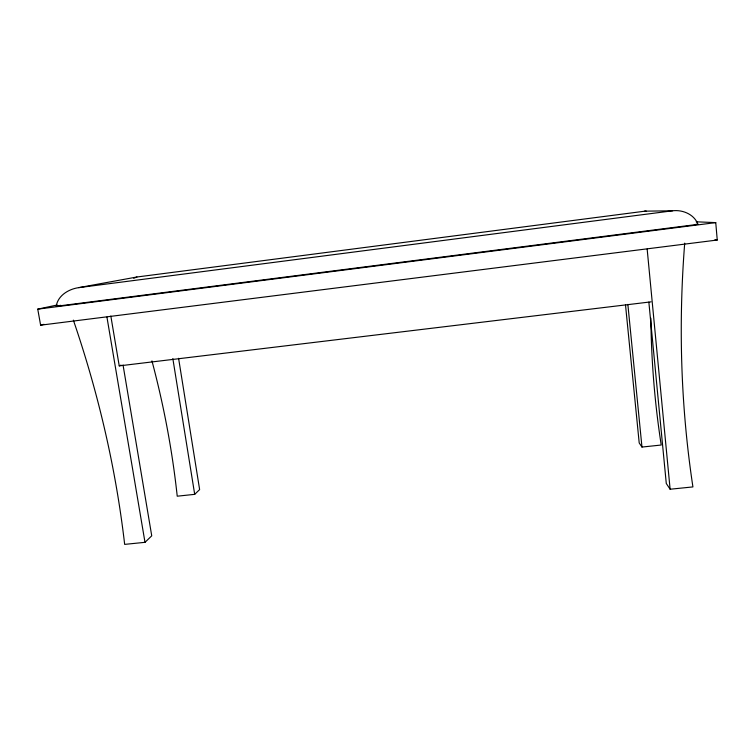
<?xml version="1.0" encoding="UTF-8"?>
<svg xmlns="http://www.w3.org/2000/svg" width="755" height="755" viewBox="0 0 755 755"><rect width="100%" height="100%" fill="white"/><g stroke="black" fill="none" stroke-linecap="round" stroke-linejoin="round"><path stroke-width="1.13" d="M73.358 320.129A989.918 793.373 52.6 0 1 124.66 544.383L144.998 542.326L151.736 535.823L123.046 364.976M151.944 360.881A849.885 703.811 53 0 1 177.227 496.195L194.696 494.346L199.631 489.589L178.586 358.295M133.71 278.265L136.929 277L646.11 211.022M110.834 316.034L119.233 365.882L121.093 365.109M57.191 304.992L37.75 309.144L40.61 325.178L44.007 324.329M57.361 306.049L60.778 305.313M136.929 277L78.746 287.636C68.743 289.042 57.795 295.526 56.219 306.294L697.969 224.348C694.279 214.345 682.662 209.541 672.582 210.796L644.44 211.164M78.746 287.636L672.582 210.796M37.75 309.144L715.749 222.612L717.25 240.024L40.61 325.178M119.233 365.882L651.046 301.849M625.517 305.011L639.202 442.921L641.967 447.064L661.229 445.025A1244.363 1006.868 -29.1 0 1 650.848 318.185M648.856 302.113L666.278 483.474L670.119 489.231L692.92 486.918A1562.812 1212.03 -28.7 0 1 684.709 243.129M696.214 221.81L715.749 222.612M695.987 224.244L697.969 224.348M714.938 239.75L717.25 240.024M106.936 317.091L144.998 542.326M172.838 358.578L194.696 494.346M627.858 304.407L641.967 447.064M647.158 249.046L670.119 489.231"/></g></svg>
